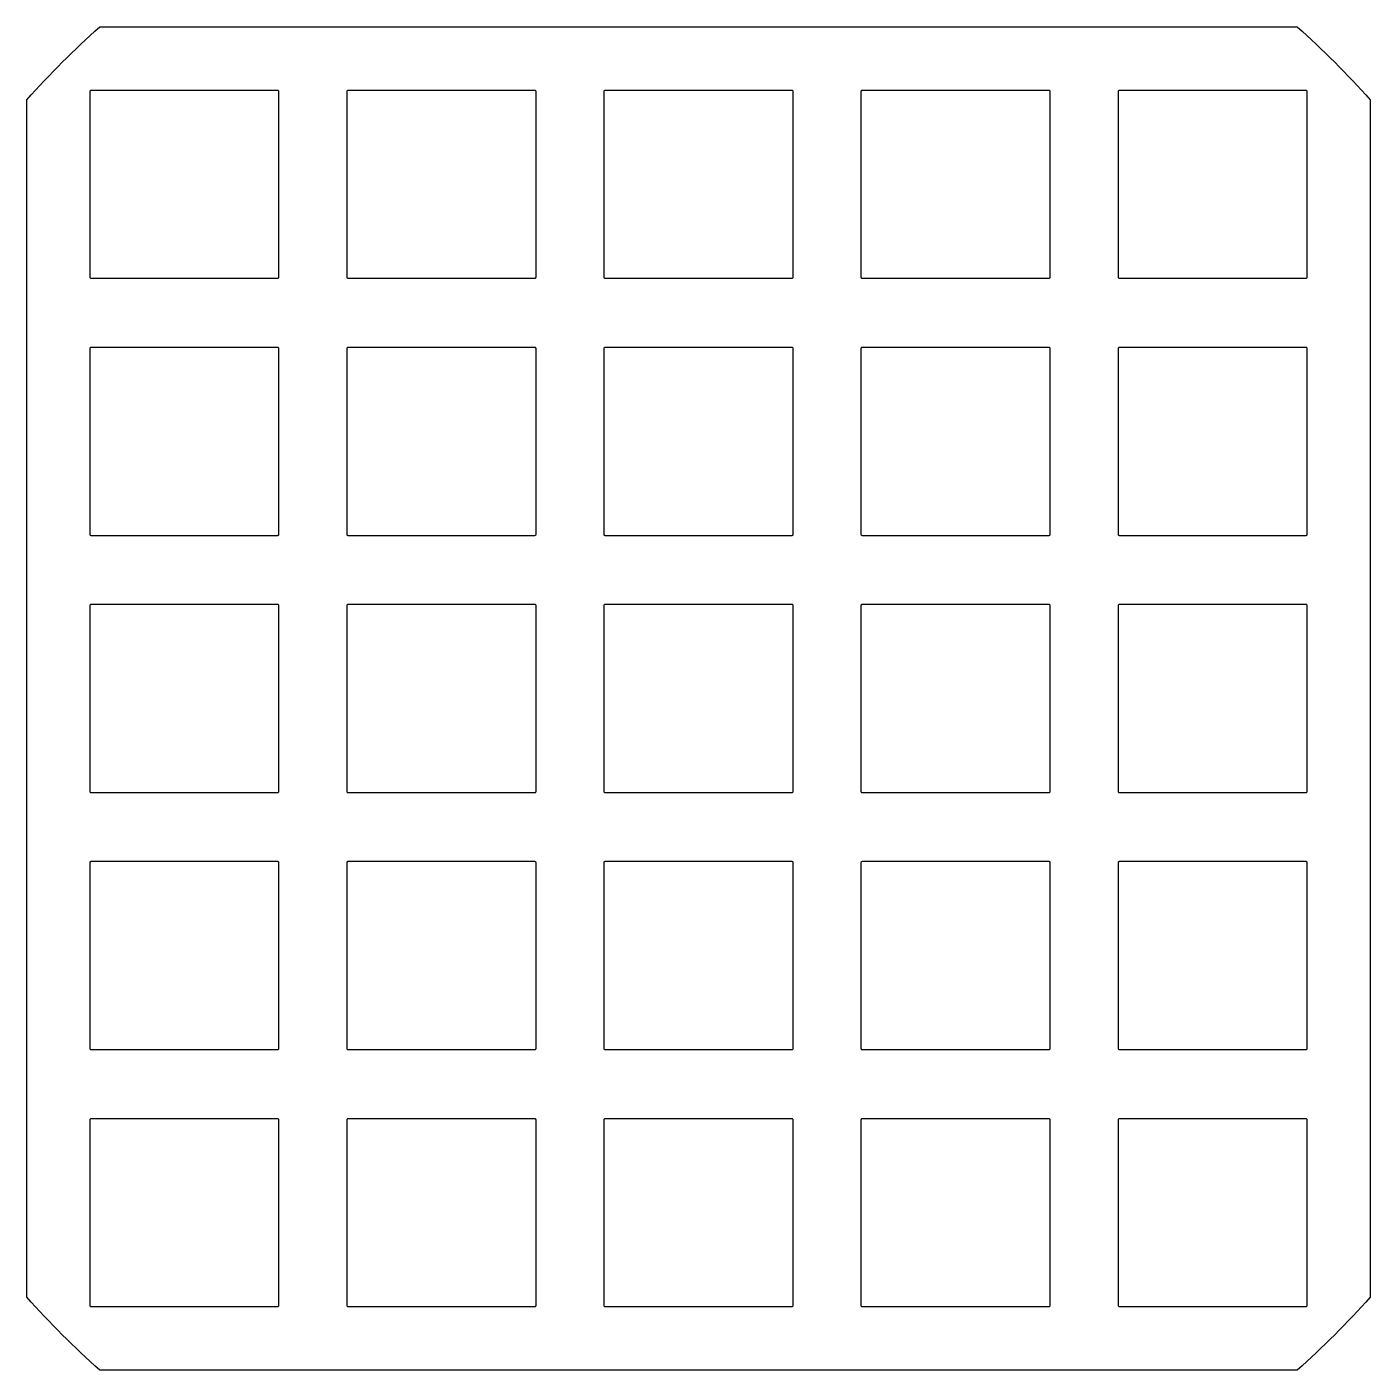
# Model space of a CAD drawing. Header units: inches. Extents: x -78 to 78, y -78 to 78.
import ezdxf

# ---------------------------------------------------------------- set-up
doc = ezdxf.new("R2010")
doc.units = ezdxf.units.IN
doc.header["$MEASUREMENT"] = 0
doc.layers.add('full_area_recombination_slash_interlayer', color=6, linetype='Continuous')
doc.layers.add('wafer_outline', color=3, linetype='Continuous')

msp = doc.modelspace()

# ---------------------------------------------------------------- linework, layer by layer
at = {"layer": 'full_area_recombination_slash_interlayer'}
for points in [[(-71, 49.125), (-71, 70.875, -0.4142136), (-70.875, 71), (-49.125, 71, -0.4142136), (-49, 70.875), (-49, 49.125, -0.4142136), (-49.125, 49), (-70.875, 49, -0.4142136)], [(-41, 49.125), (-41, 70.875, -0.4142136), (-40.875, 71), (-19.125, 71, -0.4142136), (-19, 70.875), (-19, 49.125, -0.4142136), (-19.125, 49), (-40.875, 49, -0.4142136)], [(-11, 49.125), (-11, 70.875, -0.4142136), (-10.875, 71), (10.875, 71, -0.4142136), (11, 70.875), (11, 49.125, -0.4142136), (10.875, 49), (-10.875, 49, -0.4142136)], [(19, 49.125), (19, 70.875, -0.4142136), (19.125, 71), (40.875, 71, -0.4142136), (41, 70.875), (41, 49.125, -0.4142136), (40.875, 49), (19.125, 49, -0.4142136)], [(49, 49.125), (49, 70.875, -0.4142136), (49.125, 71), (70.875, 71, -0.4142136), (71, 70.875), (71, 49.125, -0.4142136), (70.875, 49), (49.125, 49, -0.4142136)], [(-71, 19.125), (-71, 40.875, -0.4142136), (-70.875, 41), (-49.125, 41, -0.4142136), (-49, 40.875), (-49, 19.125, -0.4142136), (-49.125, 19), (-70.875, 19, -0.4142136)], [(-41, 19.125), (-41, 40.875, -0.4142136), (-40.875, 41), (-19.125, 41, -0.4142136), (-19, 40.875), (-19, 19.125, -0.4142136), (-19.125, 19), (-40.875, 19, -0.4142136)], [(-11, 19.125), (-11, 40.875, -0.4142136), (-10.875, 41), (10.875, 41, -0.4142136), (11, 40.875), (11, 19.125, -0.4142136), (10.875, 19), (-10.875, 19, -0.4142136)], [(19, 19.125), (19, 40.875, -0.4142136), (19.125, 41), (40.875, 41, -0.4142136), (41, 40.875), (41, 19.125, -0.4142136), (40.875, 19), (19.125, 19, -0.4142136)], [(49, 19.125), (49, 40.875, -0.4142136), (49.125, 41), (70.875, 41, -0.4142136), (71, 40.875), (71, 19.125, -0.4142136), (70.875, 19), (49.125, 19, -0.4142136)], [(-71, -10.875), (-71, 10.875, -0.4142136), (-70.875, 11), (-49.125, 11, -0.4142136), (-49, 10.875), (-49, -10.875, -0.4142136), (-49.125, -11), (-70.875, -11, -0.4142136)], [(-41, -10.875), (-41, 10.875, -0.4142136), (-40.875, 11), (-19.125, 11, -0.4142136), (-19, 10.875), (-19, -10.875, -0.4142136), (-19.125, -11), (-40.875, -11, -0.4142136)], [(-11, -10.875), (-11, 10.875, -0.4142136), (-10.875, 11), (10.875, 11, -0.4142136), (11, 10.875), (11, -10.875, -0.4142136), (10.875, -11), (-10.875, -11, -0.4142136)], [(19, -10.875), (19, 10.875, -0.4142136), (19.125, 11), (40.875, 11, -0.4142136), (41, 10.875), (41, -10.875, -0.4142136), (40.875, -11), (19.125, -11, -0.4142136)], [(49, -10.875), (49, 10.875, -0.4142136), (49.125, 11), (70.875, 11, -0.4142136), (71, 10.875), (71, -10.875, -0.4142136), (70.875, -11), (49.125, -11, -0.4142136)], [(-71, -40.875), (-71, -19.125, -0.4142136), (-70.875, -19), (-49.125, -19, -0.4142136), (-49, -19.125), (-49, -40.875, -0.4142136), (-49.125, -41), (-70.875, -41, -0.4142136)], [(-41, -40.875), (-41, -19.125, -0.4142136), (-40.875, -19), (-19.125, -19, -0.4142136), (-19, -19.125), (-19, -40.875, -0.4142136), (-19.125, -41), (-40.875, -41, -0.4142136)], [(-11, -40.875), (-11, -19.125, -0.4142136), (-10.875, -19), (10.875, -19, -0.4142136), (11, -19.125), (11, -40.875, -0.4142136), (10.875, -41), (-10.875, -41, -0.4142136)], [(19, -40.875), (19, -19.125, -0.4142136), (19.125, -19), (40.875, -19, -0.4142136), (41, -19.125), (41, -40.875, -0.4142136), (40.875, -41), (19.125, -41, -0.4142136)], [(49, -40.875), (49, -19.125, -0.4142136), (49.125, -19), (70.875, -19, -0.4142136), (71, -19.125), (71, -40.875, -0.4142136), (70.875, -41), (49.125, -41, -0.4142136)], [(-71, -70.875), (-71, -49.125, -0.4142136), (-70.875, -49), (-49.125, -49, -0.4142136), (-49, -49.125), (-49, -70.875, -0.4142136), (-49.125, -71), (-70.875, -71, -0.4142136)], [(-41, -70.875), (-41, -49.125, -0.4142136), (-40.875, -49), (-19.125, -49, -0.4142136), (-19, -49.125), (-19, -70.875, -0.4142136), (-19.125, -71), (-40.875, -71, -0.4142136)], [(-11, -70.875), (-11, -49.125, -0.4142136), (-10.875, -49), (10.875, -49, -0.4142136), (11, -49.125), (11, -70.875, -0.4142136), (10.875, -71), (-10.875, -71, -0.4142136)], [(19, -70.875), (19, -49.125, -0.4142136), (19.125, -49), (40.875, -49, -0.4142136), (41, -49.125), (41, -70.875, -0.4142136), (40.875, -71), (19.125, -71, -0.4142136)], [(49, -70.875), (49, -49.125, -0.4142136), (49.125, -49), (70.875, -49, -0.4142136), (71, -49.125), (71, -70.875, -0.4142136), (70.875, -71), (49.125, -71, -0.4142136)]]:
    msp.add_lwpolyline(points, format="xyb", close=True, dxfattribs=at)
at = {"layer": 'wafer_outline'}
msp.add_lwpolyline([(-78.375, 69.874, -0.0286482), (-69.874, 78.375), (69.874, 78.375, -0.0286482), (78.375, 69.874), (78.375, -69.874, -0.0286482), (69.874, -78.375), (-69.874, -78.375, -0.0286482), (-78.375, -69.874)], format="xyb", close=True, dxfattribs=at)

doc.saveas('drawing.dxf')
